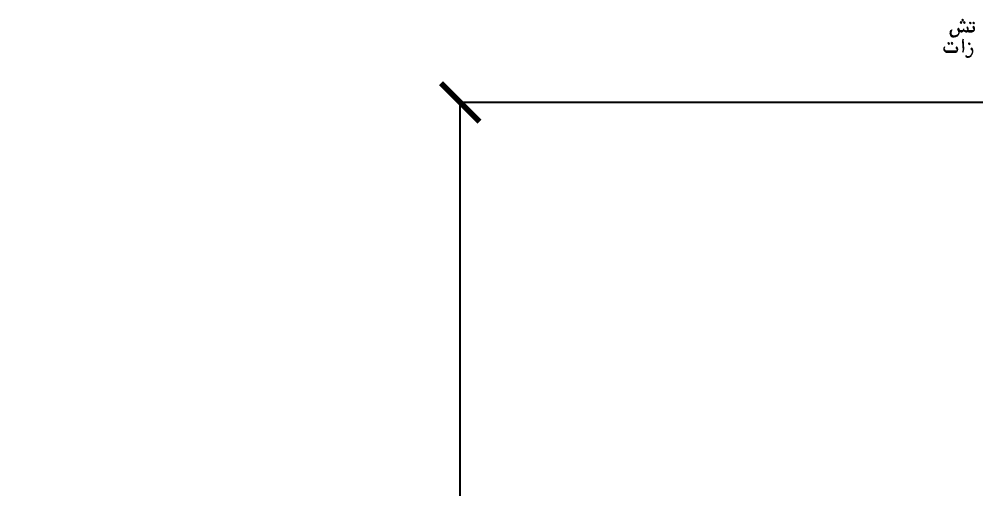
# Model space of a CAD drawing. Header units: millimetres. Extents: x -665 to 1025160, y -26028 to 4210.
# Drawn here: x -665 to 1321, y -7118 to -6143 of the extents above; entities that cross this region are included whole.
import ezdxf

# ---------------------------------------------------------------- set-up
doc = ezdxf.new("R2010")
doc.units = ezdxf.units.MM
doc.layers.add('$1$PDF_0', color=7, linetype='Continuous')
doc.styles.add('Century Gothic$001H0', font='cent.shx')
doc.dimstyles.new('Copy of ISO-25', dxfattribs={"dimtxt": 250, "dimasz": 80, "dimexe": 1.25, "dimexo": 0.625, "dimtad": 1, "dimtxsty": 'Century Gothic$001H0', "dimblk": 'ARCHTICK', "dimcen": 2.5, "dimadec": 0, "dimazin": 0, "dimtfac": 1, "dimtmove": 0, "dimatfit": 3, "dimfxl": 1, "dimarcsym": 0})

# ---------------------------------------------------------------- blocks, each defined once
blk = doc.blocks.new('_ArchTick')
at = {"color": 0, "linetype": 'ByBlock', "const_width": 0.15}
blk.add_lwpolyline([(-0.5, -0.5), (0.5, 0.5)], dxfattribs=at)
blk = doc.blocks.new('*D99')
at = {"color": 0, "lineweight": -2, "transparency": 16777216}
for p, q in [((3250, -6315.4), (249.4, -6315.4)), ((250.6, -23815.4), (250.6, -6315.4)), ((3250, -23815.4), (249.4, -23815.4))]:
    blk.add_line(p, q, dxfattribs=at)
at = {"layer": 'Defpoints', "color": 0, "transparency": 16777216}
for p in [(250.6, -6315.4), (3250.6, -6315.4), (3250.6, -23815.4)]:
    blk.add_point(p, dxfattribs=at)
at = {"color": 0, "lineweight": -2, "transparency": 16777216, "xscale": 80, "yscale": 80, "zscale": 80}
for p, rotation in [((250.6, -6315.4), 90), ((250.6, -23815.4), 270)]:
    blk.add_blockref('_ArchTick', p, dxfattribs=dict(at, rotation=rotation))
at = {"color": 0, "transparency": 16777216, "insert": (125, -15065.4), "char_height": 250, "attachment_point": 5, "rotation": 90, "style": 'Century Gothic$001H0'}
blk.add_mtext('SHAFT TOTAL HEIGHT 17500', dxfattribs=at)

msp = doc.modelspace()

# ---------------------------------------------------------------- linework, layer by layer
at = {"layer": '$1$PDF_0', "lineweight": 18}
for points in [[(1292.052, -6149.777), (1289.936, -6147.661), (1288.424, -6149.173), (1290.238, -6151.289)], [(1295.378, -6144.637), (1293.262, -6142.521), (1291.75, -6144.335), (1293.564, -6146.451)], [(1299.007, -6149.777), (1296.89, -6147.661), (1295.378, -6149.173), (1297.495, -6151.289)], [(1311.101, -6150.685), (1308.985, -6148.568), (1307.473, -6150.382), (1309.589, -6152.499)], [(1318.358, -6150.685), (1316.241, -6148.568), (1314.427, -6150.382), (1316.544, -6152.499)], [(1266.351, -6193.318), (1264.235, -6191.201), (1262.723, -6192.713), (1264.839, -6194.83)], [(1273.306, -6193.318), (1271.491, -6191.201), (1269.677, -6192.713), (1271.794, -6194.83)], [(1293.866, -6211.157), (1295.378, -6207.529), (1295.983, -6205.11), (1294.471, -6184.247), (1293.262, -6188.48), (1294.471, -6207.831)], [(1308.985, -6193.62), (1306.868, -6191.504), (1305.356, -6193.318), (1307.17, -6195.434)]]:
    msp.add_lwpolyline(points, close=True, dxfattribs=at)
for points in [[(1291.145, -6150.382), (1289.028, -6148.266)], [(1294.471, -6145.544), (1292.355, -6143.428)], [(1298.402, -6150.382), (1296.285, -6148.266)], [(1310.194, -6151.592), (1308.38, -6149.475)], [(1317.451, -6151.592), (1315.334, -6149.475)], [(1285.098, -6161.57), (1283.586, -6163.686)], [(1303.844, -6159.151), (1302.333, -6160.663)], [(1315.334, -6166.71), (1304.147, -6166.71)], [(1315.637, -6167.315), (1314.427, -6167.617), (1305.054, -6167.617)], [(1306.263, -6168.826), (1312.915, -6168.826)], [(1316.241, -6157.639), (1315.032, -6159.151)], [(1315.637, -6158.546), (1316.846, -6160.058), (1317.753, -6161.872)], [(1265.444, -6193.923), (1263.328, -6192.108)], [(1272.701, -6193.923), (1270.584, -6192.108)], [(1294.773, -6207.529), (1295.076, -6206.32), (1293.866, -6187.271)], [(1308.077, -6194.527), (1305.961, -6192.411)], [(1280.865, -6209.948), (1279.655, -6210.25), (1260.606, -6210.25), (1259.094, -6209.948), (1257.583, -6209.343)], [(1280.562, -6209.343), (1259.397, -6209.343)], [(1261.513, -6211.157), (1278.143, -6211.157)], [(1281.469, -6199.97), (1279.958, -6201.784)], [(1280.865, -6201.179), (1282.074, -6202.691), (1282.981, -6204.505)]]:
    msp.add_lwpolyline(points, dxfattribs=at)
for points in [[(1267.869, -6172.982, -0.18110539), (1270.87, -6164.478, 0.11021726), (1268.781, -6171.412, 0.21257862), (1269.815, -6174.308)], [(1268.818, -6174.28, 0.23621891), (1275.08, -6178.198, 0.15747958), (1283.162, -6175.711)], [(1283.254, -6175.307, 0.26770238), (1286.004, -6170.355, 0.16534837), (1283.51, -6163.288)], [(1285.116, -6165.1, 0.67714591), (1295.496, -6165.515, 0.27558448), (1300.278, -6168.813, 0.40157223), (1305.024, -6164.952)], [(1285.358, -6164.953, 0.10236354), (1292.566, -6166.407, 0.28347809), (1295.31, -6164.671, 0.07863973), (1295.922, -6162.632)], [(1295.684, -6165.22, 0.15747367), (1301.813, -6166.701, 0.86611539), (1302.245, -6160.431)], [(1315.182, -6166.407, 0.53548612), (1317.567, -6162.758, 0.12595079), (1314.667, -6159.029)], [(1277.858, -6211.156, 0.35432667), (1283.139, -6207.093, 0.24409499), (1281.052, -6200.015)], [(1280.41, -6209.041, 0.53548612), (1282.795, -6205.392, 0.12595079), (1279.895, -6201.663)], [(1311.706, -6202.691), (1310.496, -6204.203, -0.33858744), (1313.934, -6212.037)]]:
    msp.add_lwpolyline(points, format="xyb", dxfattribs=at)
for centre, radius, start, end in [((1310.345, -6162.93), 8.013, 348.953469, 43.822964), ((1274.364, -6172.606), 6.803, 182.058765, 255.257517), ((1276.179, -6168.372), 8.921, 223.693879, 266.492273), ((1275.573, -6168.071), 11.339, 255.646426, 35.7367), ((1276.178, -6163.537), 13.454, 266.653361, 300.692489), ((1275.575, -6169.28), 10.733, 355.411188, 36.477075), ((1290.691, -6161.116), 6.501, 233.442738, 303.371366), ((1289.78, -6163.232), 6.203, 343.55445, 6.915975), ((1300.367, -6162.931), 4.988, 232.414436, 327.59056), ((1298.553, -6164.442), 6.803, 20.7816, 44.161749), ((1296.437, -6163.837), 8.919, 353.038951, 34.101361), ((1306.111, -6166.559), 1.964, 179.690553, 270.309447), ((1312.764, -6163.232), 5.292, 268.545502, 346.587878), ((1259.85, -6203.749), 5.291, 139.72409, 261.981691), ((1261.06, -6204.656), 6.501, 140.868004, 272.267113), ((1304.298, -6209.796), 10.13, 241.117333, 346.658038), ((1300.972, -6209.192), 13.455, 299.513519, 359.468504), ((1306.415, -6209.797), 8.012, 10.799203, 51.862075), ((1304.902, -6209.192), 9.828, 359.243422, 45.519045), ((1304.903, -6215.844), 5.896, 204.406018, 299.588892), ((1304.903, -6214.029), 6.804, 240.899812, 290.626951), ((1302.482, -6208.281), 12.854, 291.528444, 311.325484)]:
    msp.add_arc(centre, radius, start, end, dxfattribs=at)

# ---------------------------------------------------------------- dimensions: what is measured, and where the dimension line sits
dim = msp.add_linear_dim(base=(250.625, -6315.42), p1=(3250.625, -23815.42), p2=(3250.625, -6315.42), angle=90, text='SHAFT TOTAL HEIGHT <>', dimstyle='Copy of ISO-25')
dim.commit()
dim.dimension.update_dxf_attribs({"geometry": '*D99', "text_midpoint": (125, -15065.42)})

doc.saveas('drawing.dxf')
